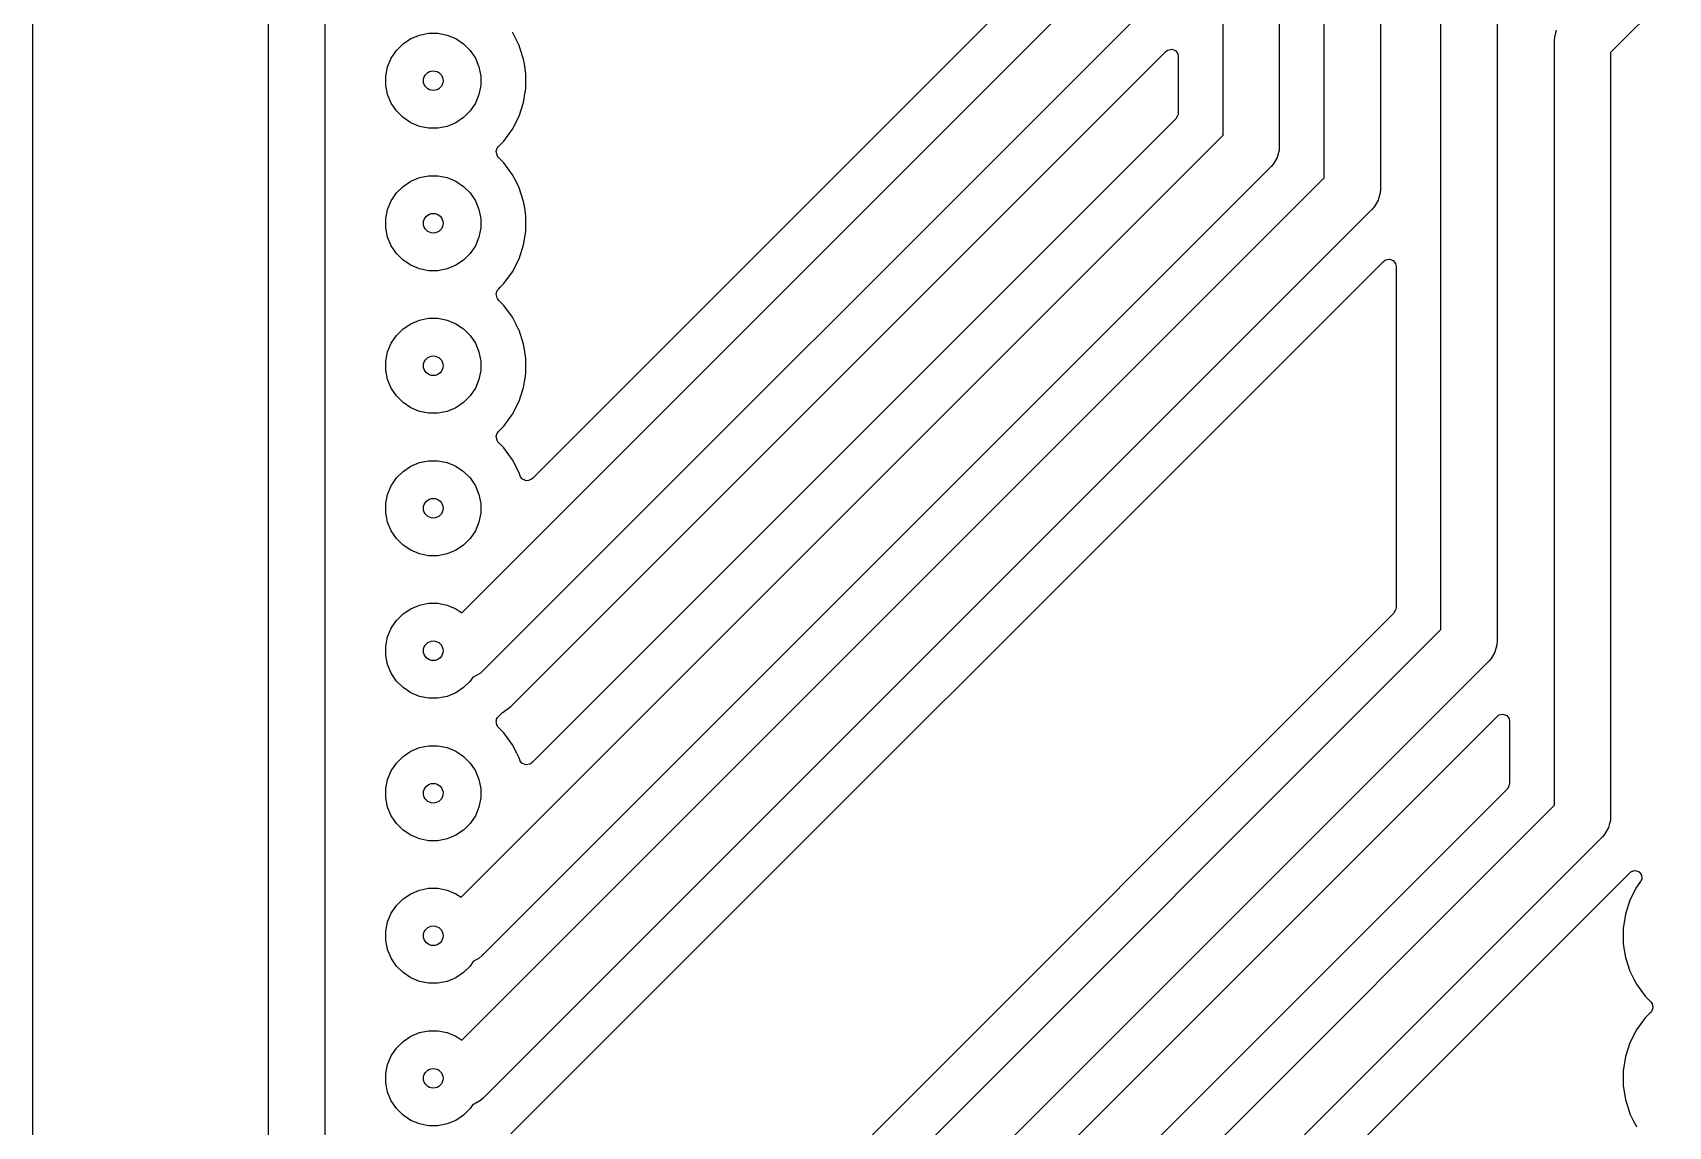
# Model space of a CAD drawing. Header units: millimetres. Extents: x 20 to 124, y -124 to -20.
# Drawn here: x 20 to 49.15, y -67.17 to -47.67 of the extents above; entities that cross this region are included whole.
import ezdxf

# ---------------------------------------------------------------- set-up
doc = ezdxf.new("R2010")
doc.units = ezdxf.units.MM
doc.layers.add('B.Cu', color=153, linetype='CONTINUOUS', true_color=0x4d7fc4)
doc.layers.add('Edge.Cuts', color=254, linetype='CONTINUOUS', true_color=0xd0d2cd)

msp = doc.modelspace()

# ---------------------------------------------------------------- linework, layer by layer
at = {"layer": 'B.Cu', "linetype": 'CONTINUOUS'}
for p, q in [((24.2054, -79.6265), (24.2054, -31.9462)), ((25.2054, -32.153306), (25.2054, -79.419393)), ((41.2202, -49.497993), (41.2202, -36.8298)), ((42.2202, -37.036906), (42.2202, -49.7051)), ((43.0219, -50.258594), (43.0219, -44.3021)), ((44.0219, -44.509206), (44.0219, -50.4657)), ((45.1011, -58.313993), (45.1011, -44.806)), ((46.1011, -45.013106), (46.1011, -58.5211)), ((38.075769, -46.451444), (28.908945, -55.618267)), ((27.647534, -58.011759), (38.92, -46.739293)), ((49.488689, -46.665716), (48.1256, -48.028806)), ((39.773553, -47.299954), (28.029953, -59.043553)), ((26.600766, -47.872941), (26.739313, -47.780367)), ((26.739313, -47.780367), (26.893258, -47.716601)), ((26.893258, -47.716601), (27.056685, -47.684093)), ((27.056685, -47.684093), (27.223315, -47.684093)), ((27.223315, -47.684093), (27.386742, -47.716601)), ((27.386742, -47.716601), (27.540687, -47.780367)), ((27.540687, -47.780367), (27.679234, -47.872941)), ((28.617195, -47.793619), (28.551634, -47.664949)), ((28.660732, -47.879064), (28.617195, -47.793619)), ((47.1256, -47.8217), (47.129877, -47.756452)), ((47.129877, -47.756437), (47.16366, -47.630358)), ((47.129877, -47.756452), (47.129877, -47.756437)), ((26.390367, -48.129313), (26.482941, -47.990766)), ((26.482941, -47.990766), (26.600766, -47.872941)), ((27.679234, -47.872941), (27.797059, -47.990766)), ((27.797059, -47.990766), (27.889633, -48.129313)), ((28.523619, -59.681966), (40.195414, -48.01017)), ((28.666292, -47.889976), (28.660732, -47.879064)), ((28.667026, -47.891229), (28.666292, -47.889976)), ((28.667338, -47.892029), (28.667026, -47.891229)), ((28.669577, -47.896423), (28.667338, -47.892029)), ((28.669577, -47.896425), (28.669577, -47.896423)), ((28.669579, -47.896428), (28.669577, -47.896425)), ((28.672187, -47.904456), (28.669579, -47.896428)), ((28.672189, -47.90446), (28.672187, -47.904456)), ((28.684644, -47.942794), (28.672189, -47.90446)), ((28.74986, -48.143507), (28.684644, -47.942794)), ((40.195414, -48.01017), (40.223657, -47.989026)), ((40.223657, -47.989026), (40.233591, -47.983602)), ((40.233591, -47.983602), (40.301861, -47.968749)), ((40.301861, -47.968749), (40.367326, -47.993163)), ((40.367326, -47.993163), (40.409199, -48.049095)), ((40.409199, -48.049095), (40.409201, -48.049099)), ((40.409201, -48.049099), (40.411882, -48.056287)), ((40.411882, -48.056287), (40.4197, -48.099621)), ((40.4197, -48.099621), (40.4197, -49.097222)), ((47.1256, -61.442893), (47.1256, -47.8217)), ((48.1256, -48.028806), (48.1256, -61.65)), ((26.294093, -48.446685), (26.326601, -48.283258)), ((26.326601, -48.283258), (26.390367, -48.129313)), ((27.889633, -48.129313), (27.953399, -48.283258)), ((27.953399, -48.283258), (27.985907, -48.446685)), ((28.768947, -48.264021), (28.74986, -48.143507)), ((28.785471, -48.36835), (28.768947, -48.264021)), ((28.7905, -48.400098), (28.785471, -48.36835)), ((26.294093, -48.613315), (26.294093, -48.446685)), ((26.326601, -48.776742), (26.294093, -48.613315)), ((27.985907, -48.613315), (27.953399, -48.776742)), ((27.985907, -48.446685), (27.985907, -48.613315)), ((28.78263, -48.709587), (28.7905, -48.6599)), ((28.7905, -48.6599), (28.7905, -48.400098)), ((26.390367, -48.930687), (26.326601, -48.776742)), ((26.482941, -49.069234), (26.390367, -48.930687)), ((27.889633, -48.930687), (27.797059, -49.069234)), ((27.953399, -48.776742), (27.889633, -48.930687)), ((28.669579, -49.163572), (28.74986, -48.916493)), ((28.74986, -48.916493), (28.779322, -48.730474)), ((28.779322, -48.730474), (28.78263, -48.709589)), ((28.78263, -48.709589), (28.78263, -48.709587)), ((26.600766, -49.187059), (26.482941, -49.069234)), ((26.739313, -49.279633), (26.600766, -49.187059)), ((27.679234, -49.187059), (27.540687, -49.279633)), ((27.797059, -49.069234), (27.679234, -49.187059)), ((28.551634, -49.395051), (28.669579, -49.163572)), ((40.375969, -49.210144), (28.903772, -60.682339)), ((40.407264, -49.1574), (40.375969, -49.210144)), ((40.414676, -49.132159), (40.407264, -49.1574)), ((40.4197, -49.097222), (40.414676, -49.132159)), ((26.893258, -49.343399), (26.739313, -49.279633)), ((27.056685, -49.375907), (26.893258, -49.343399)), ((27.223315, -49.375907), (27.056685, -49.375907)), ((27.386742, -49.343399), (27.223315, -49.375907)), ((27.540687, -49.279633), (27.386742, -49.343399)), ((27.634885, -63.083308), (41.2202, -49.497993)), ((28.398931, -49.605229), (28.551634, -49.395051)), ((28.260952, -49.790051), (28.261081, -49.788242)), ((28.275804, -49.858311), (28.260952, -49.790051)), ((28.261081, -49.788242), (28.280447, -49.730047)), ((28.280447, -49.730047), (28.28464, -49.723523)), ((28.28464, -49.723523), (28.301262, -49.702897)), ((28.301262, -49.702897), (28.339215, -49.664945)), ((28.339215, -49.664945), (28.398931, -49.605229)), ((42.215923, -49.770363), (42.188437, -49.872941)), ((42.2202, -49.7051), (42.215923, -49.770347)), ((42.215923, -49.770347), (42.215923, -49.770363)), ((42.073753, -50.058654), (28.008853, -64.123553)), ((28.283296, -49.872032), (28.275804, -49.858311)), ((28.297151, -49.890541), (28.283296, -49.872032)), ((28.304448, -49.900288), (28.297151, -49.890541)), ((28.398931, -49.994771), (28.304448, -49.900288)), ((28.551634, -50.204949), (28.398931, -49.994771)), ((42.116868, -50.009489), (42.073753, -50.058654)), ((42.116877, -50.009481), (42.116868, -50.009489)), ((42.18214, -49.896442), (42.116877, -50.009481)), ((42.188437, -49.872941), (42.18214, -49.896442)), ((26.482941, -50.530766), (26.600766, -50.412941)), ((26.600766, -50.412941), (26.739313, -50.320367)), ((26.739313, -50.320367), (26.893258, -50.256601)), ((26.893258, -50.256601), (27.056685, -50.224093)), ((27.056685, -50.224093), (27.223315, -50.224093)), ((27.223315, -50.224093), (27.386742, -50.256601)), ((27.386742, -50.256601), (27.540687, -50.320367)), ((27.540687, -50.320367), (27.679234, -50.412941)), ((27.648253, -65.63224), (43.0219, -50.258594)), ((27.679234, -50.412941), (27.797059, -50.530766)), ((28.626786, -50.352444), (28.551634, -50.204949)), ((28.626787, -50.352445), (28.626786, -50.352444)), ((28.666289, -50.42997), (28.626787, -50.352445)), ((28.667035, -50.431245), (28.666289, -50.42997)), ((28.667349, -50.432051), (28.667035, -50.431245)), ((28.669577, -50.436423), (28.667349, -50.432051)), ((26.326601, -50.823258), (26.390367, -50.669313)), ((26.390367, -50.669313), (26.482941, -50.530766)), ((27.797059, -50.530766), (27.889633, -50.669313)), ((27.889633, -50.669313), (27.953399, -50.823258)), ((28.669577, -50.436425), (28.669577, -50.436423)), ((28.669579, -50.436428), (28.669577, -50.436425)), ((28.74986, -50.683507), (28.669579, -50.436428)), ((28.764175, -50.773892), (28.74986, -50.683507)), ((43.98384, -50.657042), (43.918577, -50.770081)), ((43.989258, -50.636822), (43.98384, -50.657042)), ((44.017623, -50.530963), (43.989258, -50.636822)), ((44.0219, -50.4657), (44.017623, -50.530947)), ((44.017623, -50.530947), (44.017623, -50.530963)), ((26.294093, -50.986685), (26.326601, -50.823258)), ((26.294093, -51.153315), (26.294093, -50.986685)), ((27.953399, -50.823258), (27.985907, -50.986685)), ((27.985907, -50.986685), (27.985907, -51.153315)), ((43.875453, -50.819253), (28.031153, -66.663553)), ((28.768947, -50.80402), (28.764175, -50.773892)), ((28.768947, -50.804021), (28.768947, -50.80402)), ((28.7905, -50.940098), (28.768947, -50.804021)), ((28.7905, -51.199902), (28.7905, -50.940098)), ((43.918561, -50.770096), (43.875453, -50.819253)), ((43.918577, -50.770081), (43.918561, -50.770096)), ((26.326601, -51.316742), (26.294093, -51.153315)), ((27.985907, -51.153315), (27.953399, -51.316742)), ((28.74986, -51.456493), (28.787872, -51.216493)), ((28.787872, -51.216493), (28.787873, -51.216491)), ((28.787873, -51.216491), (28.7905, -51.199902)), ((26.390367, -51.470687), (26.326601, -51.316742)), ((26.482941, -51.609234), (26.390367, -51.470687)), ((27.889633, -51.470687), (27.797059, -51.609234)), ((27.953399, -51.316742), (27.889633, -51.470687)), ((28.669579, -51.703572), (28.74986, -51.456493)), ((26.600766, -51.727059), (26.482941, -51.609234)), ((26.739313, -51.819633), (26.600766, -51.727059)), ((26.893258, -51.883399), (26.739313, -51.819633)), ((27.056685, -51.915907), (26.893258, -51.883399)), ((27.386742, -51.883399), (27.223315, -51.915907)), ((27.540687, -51.819633), (27.386742, -51.883399)), ((27.679234, -51.727059), (27.540687, -51.819633)), ((27.797059, -51.609234), (27.679234, -51.727059)), ((28.524819, -67.301966), (44.076314, -51.75047)), ((28.551634, -51.935051), (28.669579, -51.703572)), ((44.076314, -51.75047), (44.104557, -51.729326)), ((44.104557, -51.729326), (44.114491, -51.723902)), ((44.114491, -51.723902), (44.182761, -51.709049)), ((44.182761, -51.709049), (44.248226, -51.733463)), ((44.248226, -51.733463), (44.290099, -51.789395)), ((44.290099, -51.789395), (44.290101, -51.789399)), ((44.290101, -51.789399), (44.292782, -51.796587)), ((44.292782, -51.796587), (44.3006, -51.839921)), ((44.3006, -51.839921), (44.3006, -57.913222)), ((27.223315, -51.915907), (27.056685, -51.915907)), ((28.334737, -52.209423), (28.398931, -52.145229)), ((28.398931, -52.145229), (28.551634, -51.935051)), ((28.260952, -52.330051), (28.261081, -52.328242)), ((28.275804, -52.398311), (28.260952, -52.330051)), ((28.261081, -52.328242), (28.280447, -52.270047)), ((28.283296, -52.412032), (28.275804, -52.398311)), ((28.280447, -52.270047), (28.28464, -52.263523)), ((28.304124, -52.439856), (28.283296, -52.412032)), ((28.28464, -52.263523), (28.301258, -52.242901)), ((28.301258, -52.242901), (28.334737, -52.209423)), ((28.304448, -52.440288), (28.304124, -52.439856)), ((28.398931, -52.534771), (28.304448, -52.440288)), ((26.893258, -52.796601), (27.056685, -52.764093)), ((27.056685, -52.764093), (27.223315, -52.764093)), ((27.223315, -52.764093), (27.386742, -52.796601)), ((28.551634, -52.744949), (28.398931, -52.534771)), ((28.617871, -52.874947), (28.551634, -52.744949)), ((26.482941, -53.070766), (26.600766, -52.952941)), ((26.600766, -52.952941), (26.739313, -52.860367)), ((26.739313, -52.860367), (26.893258, -52.796601)), ((27.386742, -52.796601), (27.540687, -52.860367)), ((27.540687, -52.860367), (27.679234, -52.952941)), ((27.679234, -52.952941), (27.797059, -53.070766)), ((28.620109, -52.87934), (28.617871, -52.874947)), ((28.62011, -52.879341), (28.620109, -52.87934)), ((28.666289, -52.96997), (28.62011, -52.879341)), ((28.667035, -52.971245), (28.666289, -52.96997)), ((28.667349, -52.972051), (28.667035, -52.971245)), ((28.669577, -52.976423), (28.667349, -52.972051)), ((28.669577, -52.976425), (28.669577, -52.976423)), ((28.669579, -52.976428), (28.669577, -52.976425)), ((28.74986, -53.223507), (28.669579, -52.976428)), ((26.326601, -53.363258), (26.390367, -53.209313)), ((26.390367, -53.209313), (26.482941, -53.070766)), ((27.797059, -53.070766), (27.889633, -53.209313)), ((27.889633, -53.209313), (27.953399, -53.363258)), ((28.759795, -53.286235), (28.74986, -53.223507)), ((28.7905, -53.480097), (28.759795, -53.286235)), ((26.294093, -53.526685), (26.326601, -53.363258)), ((26.294093, -53.693315), (26.294093, -53.526685)), ((27.953399, -53.363258), (27.985907, -53.526685)), ((27.985907, -53.526685), (27.985907, -53.693315)), ((28.7905, -53.739902), (28.7905, -53.480097)), ((26.326601, -53.856742), (26.294093, -53.693315)), ((26.390367, -54.010687), (26.326601, -53.856742)), ((27.953399, -53.856742), (27.889633, -54.010687)), ((27.985907, -53.693315), (27.953399, -53.856742)), ((28.74986, -53.996493), (28.776402, -53.828913)), ((28.776402, -53.828913), (28.7905, -53.739902)), ((26.482941, -54.149234), (26.390367, -54.010687)), ((26.600766, -54.267059), (26.482941, -54.149234)), ((27.797059, -54.149234), (27.679234, -54.267059)), ((27.889633, -54.010687), (27.797059, -54.149234)), ((28.669579, -54.243572), (28.74986, -53.996493)), ((26.739313, -54.359633), (26.600766, -54.267059)), ((26.893258, -54.423399), (26.739313, -54.359633)), ((27.056685, -54.455907), (26.893258, -54.423399)), ((27.223315, -54.455907), (27.056685, -54.455907)), ((27.386742, -54.423399), (27.223315, -54.455907)), ((27.540687, -54.359633), (27.386742, -54.423399)), ((27.679234, -54.267059), (27.540687, -54.359633)), ((28.398931, -54.685229), (28.551634, -54.475051)), ((28.551634, -54.475051), (28.669579, -54.243572)), ((28.280447, -54.810047), (28.28464, -54.803523)), ((28.28464, -54.803523), (28.301257, -54.782902)), ((28.301257, -54.782902), (28.398931, -54.685229)), ((28.260952, -54.870051), (28.261081, -54.868242)), ((28.275804, -54.938311), (28.260952, -54.870051)), ((28.261081, -54.868242), (28.280447, -54.810047)), ((28.283296, -54.952032), (28.275804, -54.938311)), ((28.304448, -54.980288), (28.283296, -54.952032)), ((28.398931, -55.074771), (28.304448, -54.980288)), ((28.551634, -55.284949), (28.398931, -55.074771)), ((26.739313, -55.400367), (26.893258, -55.336601)), ((26.893258, -55.336601), (27.056685, -55.304093)), ((27.056685, -55.304093), (27.223315, -55.304093)), ((27.223315, -55.304093), (27.386742, -55.336601)), ((27.386742, -55.336601), (27.540687, -55.400367)), ((28.669579, -55.516428), (28.551634, -55.284949)), ((26.390367, -55.749313), (26.482941, -55.610766)), ((26.482941, -55.610766), (26.600766, -55.492941)), ((26.600766, -55.492941), (26.739313, -55.400367)), ((27.540687, -55.400367), (27.679234, -55.492941)), ((27.679234, -55.492941), (27.797059, -55.610766)), ((27.797059, -55.610766), (27.889633, -55.749313)), ((28.669581, -55.516432), (28.669579, -55.516428)), ((28.687572, -55.571803), (28.669581, -55.516432)), ((28.69541, -55.590543), (28.687572, -55.571803)), ((28.696318, -55.592295), (28.69541, -55.590543)), ((28.716852, -55.621001), (28.696318, -55.592295)), ((28.724253, -55.625252), (28.716852, -55.621001)), ((28.732087, -55.634495), (28.724253, -55.625252)), ((28.734774, -55.636506), (28.732087, -55.634495)), ((28.760628, -55.646149), (28.734774, -55.636506)), ((28.777436, -55.655805), (28.760628, -55.646149)), ((28.785447, -55.655406), (28.777436, -55.655805)), ((28.800237, -55.660922), (28.785447, -55.655406)), ((28.83751, -55.652813), (28.800237, -55.660922)), ((28.84722, -55.65233), (28.83751, -55.652813)), ((28.850491, -55.649989), (28.84722, -55.65233)), ((28.86851, -55.64607), (28.850491, -55.649989)), ((28.880692, -55.639418), (28.86851, -55.64607)), ((28.908945, -55.618267), (28.880692, -55.639418)), ((26.294093, -56.066685), (26.326601, -55.903258)), ((26.326601, -55.903258), (26.390367, -55.749313)), ((27.889633, -55.749313), (27.953399, -55.903258)), ((27.953399, -55.903258), (27.985907, -56.066685)), ((26.294093, -56.233315), (26.294093, -56.066685)), ((26.326601, -56.396742), (26.294093, -56.233315)), ((27.985907, -56.233315), (27.953399, -56.396742)), ((27.985907, -56.066685), (27.985907, -56.233315)), ((26.390367, -56.550687), (26.326601, -56.396742)), ((26.482941, -56.689234), (26.390367, -56.550687)), ((27.889633, -56.550687), (27.797059, -56.689234)), ((27.953399, -56.396742), (27.889633, -56.550687)), ((26.600766, -56.807059), (26.482941, -56.689234)), ((26.739313, -56.899633), (26.600766, -56.807059)), ((27.679234, -56.807059), (27.540687, -56.899633)), ((27.797059, -56.689234), (27.679234, -56.807059)), ((26.893258, -56.963399), (26.739313, -56.899633)), ((27.056685, -56.995907), (26.893258, -56.963399)), ((27.223315, -56.995907), (27.056685, -56.995907)), ((27.386742, -56.963399), (27.223315, -56.995907)), ((27.540687, -56.899633), (27.386742, -56.963399)), ((26.600766, -58.032941), (26.739313, -57.940367)), ((26.739313, -57.940367), (26.893258, -57.876601)), ((26.893258, -57.876601), (27.056685, -57.844093)), ((27.056685, -57.844093), (27.223315, -57.844093)), ((27.223315, -57.844093), (27.386742, -57.876601)), ((27.386742, -57.876601), (27.540687, -57.940367)), ((27.540687, -57.940367), (27.647534, -58.011759)), ((44.288164, -57.9734), (44.256869, -58.026144)), ((44.295576, -57.948159), (44.288164, -57.9734)), ((44.3006, -57.913225), (44.295576, -57.948159)), ((44.3006, -57.913222), (44.300599, -57.913224)), ((44.300599, -57.913224), (44.3006, -57.913225)), ((26.326601, -58.443258), (26.390367, -58.289313)), ((26.390367, -58.289313), (26.482941, -58.150766)), ((26.482941, -58.150766), (26.600766, -58.032941)), ((44.256869, -58.026144), (28.90301, -73.380002)), ((26.294093, -58.606685), (26.326601, -58.443258)), ((27.633027, -75.782066), (45.1011, -58.313993)), ((46.096823, -58.586363), (46.06304, -58.712442)), ((46.1011, -58.5211), (46.096823, -58.586347)), ((46.096823, -58.586347), (46.096823, -58.586363)), ((26.294093, -58.773315), (26.294093, -58.606685)), ((26.326601, -58.936742), (26.294093, -58.773315)), ((45.954654, -58.874653), (28.005753, -76.823553)), ((45.997761, -58.825496), (45.954654, -58.874653)), ((45.997777, -58.825481), (45.997761, -58.825496)), ((46.06304, -58.712442), (45.997777, -58.825481)), ((26.390367, -59.090687), (26.326601, -58.936742)), ((26.482941, -59.229234), (26.390367, -59.090687)), ((27.844553, -59.158153), (27.797059, -59.229234)), ((27.867742, -59.15194), (27.844553, -59.158153)), ((27.874462, -59.14806), (27.867742, -59.15194)), ((27.980781, -59.086677), (27.874462, -59.14806)), ((27.980796, -59.086661), (27.980781, -59.086677)), ((28.029953, -59.043553), (27.980796, -59.086661)), ((26.600766, -59.347059), (26.482941, -59.229234)), ((26.739313, -59.439633), (26.600766, -59.347059)), ((26.893258, -59.503399), (26.739313, -59.439633)), ((27.540687, -59.439633), (27.386742, -59.503399)), ((27.679234, -59.347059), (27.540687, -59.439633)), ((27.797059, -59.229234), (27.679234, -59.347059)), ((27.056685, -59.535907), (26.893258, -59.503399)), ((27.223315, -59.535907), (27.056685, -59.535907)), ((27.386742, -59.503399), (27.223315, -59.535907)), ((28.383946, -59.783442), (28.523619, -59.681966)), ((28.261138, -59.947448), (28.261238, -59.946049)), ((28.262499, -59.947545), (28.261138, -59.947448)), ((28.261238, -59.946049), (28.261993, -59.944023)), ((28.261652, -59.941643), (28.262085, -59.938633)), ((28.261652, -59.941648), (28.261652, -59.941643)), ((28.261993, -59.944023), (28.261652, -59.941648)), ((28.262085, -59.938633), (28.263905, -59.938894)), ((28.264643, -59.962457), (28.262499, -59.947545)), ((28.262793, -59.969847), (28.264643, -59.962457)), ((28.264262, -59.974195), (28.262793, -59.969847)), ((28.263758, -59.981256), (28.264262, -59.974195)), ((28.268626, -59.990171), (28.263758, -59.981256)), ((28.263905, -59.938894), (28.267466, -59.929346)), ((28.267466, -59.929346), (28.268737, -59.911564)), ((28.270744, -60.004904), (28.268626, -59.990171)), ((28.268737, -59.911564), (28.285646, -59.880591)), ((28.269464, -60.005382), (28.270744, -60.004904)), ((28.270503, -60.008169), (28.269464, -60.005382)), ((28.271441, -60.00975), (28.270503, -60.008169)), ((28.271593, -60.010807), (28.271441, -60.00975)), ((28.272857, -60.013575), (28.271593, -60.010807)), ((28.273528, -60.013268), (28.272857, -60.013575)), ((28.282, -60.027549), (28.273528, -60.013268)), ((28.281111, -60.028035), (28.282, -60.027549)), ((28.283296, -60.032036), (28.281111, -60.028035)), ((28.284152, -60.033056), (28.283296, -60.032036)), ((28.285161, -60.03604), (28.284152, -60.033056)), ((28.290594, -60.043789), (28.285161, -60.03604)), ((28.285646, -59.880591), (28.286525, -59.879417)), ((28.286525, -59.879417), (28.2981, -59.866058)), ((28.304444, -60.060284), (28.290594, -60.043789)), ((28.2981, -59.866058), (28.361804, -59.802353)), ((28.361804, -59.802353), (28.36892, -59.795775)), ((28.36892, -59.795775), (28.376336, -59.789441)), ((28.376336, -59.789441), (28.383946, -59.783442)), ((28.499419, -77.461966), (46.100817, -59.860565)), ((46.100817, -59.860565), (46.12906, -59.839423)), ((46.12906, -59.839423), (46.138995, -59.833998)), ((46.138995, -59.833998), (46.207266, -59.819148)), ((46.207266, -59.819148), (46.27273, -59.843565)), ((46.27273, -59.843565), (46.3146, -59.899497)), ((46.3146, -59.899497), (46.317282, -59.906686)), ((46.317282, -59.906686), (46.3251, -59.95002)), ((46.3251, -59.95002), (46.3251, -61.042122)), ((28.398931, -60.154771), (28.304444, -60.060284)), ((28.551634, -60.364949), (28.398931, -60.154771)), ((26.482941, -60.690766), (26.600766, -60.572941)), ((26.600766, -60.572941), (26.739313, -60.480367)), ((26.739313, -60.480367), (26.893258, -60.416601)), ((26.893258, -60.416601), (27.056685, -60.384093)), ((27.056685, -60.384093), (27.223315, -60.384093)), ((27.223315, -60.384093), (27.386742, -60.416601)), ((27.386742, -60.416601), (27.540687, -60.480367)), ((27.540687, -60.480367), (27.679234, -60.572941)), ((27.679234, -60.572941), (27.797059, -60.690766)), ((28.628735, -60.516268), (28.551634, -60.364949)), ((28.669579, -60.596427), (28.628735, -60.516268)), ((28.669579, -60.596428), (28.669579, -60.596427)), ((28.682399, -60.635886), (28.669579, -60.596428)), ((28.690259, -60.654666), (28.682399, -60.635886)), ((26.326601, -60.983258), (26.390367, -60.829313)), ((26.390367, -60.829313), (26.482941, -60.690766)), ((27.797059, -60.690766), (27.889633, -60.829313)), ((27.889633, -60.829313), (27.953399, -60.983258)), ((28.691097, -60.656282), (28.690259, -60.654666)), ((28.69117, -60.656422), (28.691097, -60.656282)), ((28.726912, -60.69857), (28.69117, -60.656422)), ((28.729599, -60.700581), (28.726912, -60.69857)), ((28.795062, -60.724997), (28.729599, -60.700581)), ((28.863335, -60.710145), (28.795062, -60.724997)), ((28.875517, -60.703493), (28.863335, -60.710145)), ((28.903771, -60.682342), (28.875517, -60.703493)), ((28.903772, -60.682339), (28.903771, -60.682342)), ((26.294093, -61.146685), (26.326601, -60.983258)), ((26.294093, -61.313315), (26.294093, -61.146685)), ((27.953399, -60.983258), (27.985907, -61.146685)), ((27.985907, -61.146685), (27.985907, -61.313315)), ((46.281369, -61.155044), (28.92101, -78.515402)), ((46.312664, -61.1023), (46.281369, -61.155044)), ((46.320076, -61.077059), (46.312664, -61.1023)), ((46.3251, -61.042125), (46.320076, -61.077059)), ((46.3251, -61.042122), (46.325099, -61.042124)), ((46.325099, -61.042124), (46.3251, -61.042125)), ((26.326601, -61.476742), (26.294093, -61.313315)), ((26.390367, -61.630687), (26.326601, -61.476742)), ((27.851294, -80.7172), (47.1256, -61.442893)), ((27.953399, -61.476742), (27.889633, -61.630687)), ((27.985907, -61.313315), (27.953399, -61.476742)), ((26.482941, -61.769234), (26.390367, -61.630687)), ((26.600766, -61.887059), (26.482941, -61.769234)), ((27.797059, -61.769234), (27.679234, -61.887059)), ((27.889633, -61.630687), (27.797059, -61.769234)), ((48.106861, -61.769234), (48.08754, -61.841342)), ((48.121323, -61.715263), (48.106861, -61.769234)), ((48.1256, -61.65), (48.121323, -61.715247)), ((48.121323, -61.715247), (48.121323, -61.715263)), ((26.739313, -61.979633), (26.600766, -61.887059)), ((26.893258, -62.043399), (26.739313, -61.979633)), ((27.056685, -62.075907), (26.893258, -62.043399)), ((27.223315, -62.075907), (27.056685, -62.075907)), ((27.386742, -62.043399), (27.223315, -62.075907)), ((27.540687, -61.979633), (27.386742, -62.043399)), ((27.679234, -61.887059), (27.540687, -61.979633)), ((47.979154, -62.003553), (28.411953, -81.570753)), ((48.022269, -61.954388), (47.979154, -62.003553)), ((48.022277, -61.954381), (48.022269, -61.954388)), ((48.08754, -61.841342), (48.022277, -61.954381)), ((33.352794, -77.761989), (48.466913, -62.647869)), ((48.466913, -62.647869), (48.467458, -62.647326)), ((48.467458, -62.647326), (48.467594, -62.647251)), ((48.467594, -62.647251), (48.487166, -62.632597)), ((48.486853, -62.632104), (48.486864, -62.632097)), ((48.487166, -62.632597), (48.486853, -62.632104)), ((48.486864, -62.632097), (48.487177, -62.632589)), ((48.487177, -62.632589), (48.495647, -62.626248)), ((48.495647, -62.626248), (48.501, -62.623326)), ((48.501, -62.623326), (48.518484, -62.619524)), ((48.518484, -62.619524), (48.528812, -62.613898)), ((48.528812, -62.613898), (48.540479, -62.614743)), ((48.540479, -62.614743), (48.569275, -62.608483)), ((48.569275, -62.608483), (48.59703, -62.618839)), ((48.59703, -62.618839), (48.598499, -62.618946)), ((48.598499, -62.618946), (48.59967, -62.619824)), ((48.59967, -62.619824), (48.634736, -62.632909)), ((48.634736, -62.632909), (48.6766, -62.688848)), ((26.739313, -63.020367), (26.893258, -62.956601)), ((26.893258, -62.956601), (27.056685, -62.924093)), ((27.056685, -62.924093), (27.223315, -62.924093)), ((27.223315, -62.924093), (27.386742, -62.956601)), ((27.386742, -62.956601), (27.540687, -63.020367)), ((48.588368, -62.904945), (48.470422, -63.136423)), ((48.58837, -62.904941), (48.588368, -62.904945)), ((48.660638, -62.805472), (48.58837, -62.904941)), ((48.681461, -62.75906), (48.660638, -62.805472)), ((48.6766, -62.688848), (48.681575, -62.758541)), ((48.681553, -62.758639), (48.681461, -62.75906)), ((48.681575, -62.758541), (48.681553, -62.758639)), ((26.390367, -63.369313), (26.482941, -63.230766)), ((26.482941, -63.230766), (26.600766, -63.112941)), ((26.600766, -63.112941), (26.739313, -63.020367)), ((27.540687, -63.020367), (27.634885, -63.083308)), ((48.470421, -63.136426), (48.39014, -63.383501)), ((48.470422, -63.136423), (48.470421, -63.136425)), ((48.470421, -63.136425), (48.470421, -63.136426)), ((26.294093, -63.686685), (26.326601, -63.523258)), ((26.326601, -63.523258), (26.390367, -63.369313)), ((48.39014, -63.383506), (48.3495, -63.640097)), ((48.39014, -63.383501), (48.39014, -63.383504)), ((48.39014, -63.383504), (48.39014, -63.383506)), ((26.294093, -63.853315), (26.294093, -63.686685)), ((48.3495, -63.640097), (48.3495, -63.899902)), ((26.326601, -64.016742), (26.294093, -63.853315)), ((26.390367, -64.170687), (26.326601, -64.016742)), ((28.008853, -64.123553), (27.959696, -64.166661)), ((48.3495, -63.899902), (48.357954, -63.953276)), ((48.357954, -63.953276), (48.39014, -64.156494)), ((26.482941, -64.309234), (26.390367, -64.170687)), ((26.600766, -64.427059), (26.482941, -64.309234)), ((26.739313, -64.519633), (26.600766, -64.427059)), ((27.679234, -64.427059), (27.540687, -64.519633)), ((27.797059, -64.309234), (27.679234, -64.427059)), ((27.85, -64.23), (27.797059, -64.309234)), ((27.959681, -64.166677), (27.85, -64.23)), ((27.959696, -64.166661), (27.959681, -64.166677)), ((48.39014, -64.156494), (48.39014, -64.156497)), ((48.39014, -64.156497), (48.470421, -64.403574)), ((48.470421, -64.403574), (48.470424, -64.403581)), ((48.470424, -64.403581), (48.541828, -64.543715)), ((26.893258, -64.583399), (26.739313, -64.519633)), ((27.056685, -64.615907), (26.893258, -64.583399)), ((27.223315, -64.615907), (27.056685, -64.615907)), ((27.386742, -64.583399), (27.223315, -64.615907)), ((27.540687, -64.519633), (27.386742, -64.583399)), ((48.541828, -64.543715), (48.541828, -64.543717)), ((48.541828, -64.543717), (48.541829, -64.543717)), ((48.541829, -64.543717), (48.587609, -64.633566)), ((48.587609, -64.633566), (48.588366, -64.635052)), ((48.588366, -64.635052), (48.741065, -64.845224)), ((48.741065, -64.845224), (48.741083, -64.845244)), ((48.741083, -64.845244), (48.835547, -64.939708)), ((48.835547, -64.939708), (48.83555, -64.93971)), ((48.83555, -64.93971), (48.856701, -64.967964)), ((48.856701, -64.967964), (48.864193, -64.981684)), ((48.864193, -64.981684), (48.879047, -65.049948)), ((48.741065, -65.234774), (48.58837, -65.444941)), ((48.741083, -65.234754), (48.741065, -65.234774)), ((48.838735, -65.137103), (48.741083, -65.234754)), ((48.855371, -65.116459), (48.838735, -65.137103)), ((48.85955, -65.109956), (48.855371, -65.116459)), ((48.878918, -65.051754), (48.85955, -65.109956)), ((48.879047, -65.049948), (48.878918, -65.051754)), ((26.600766, -65.652941), (26.739313, -65.560367)), ((26.739313, -65.560367), (26.893258, -65.496601)), ((26.893258, -65.496601), (27.056685, -65.464093)), ((27.056685, -65.464093), (27.223315, -65.464093)), ((27.223315, -65.464093), (27.386742, -65.496601)), ((27.386742, -65.496601), (27.540687, -65.560367)), ((27.540687, -65.560367), (27.648253, -65.63224)), ((48.588368, -65.444945), (48.470422, -65.676423)), ((48.58837, -65.444941), (48.588368, -65.444945)), ((26.390367, -65.909313), (26.482941, -65.770766)), ((26.482941, -65.770766), (26.600766, -65.652941)), ((48.470421, -65.676426), (48.39014, -65.923501)), ((48.470422, -65.676423), (48.470421, -65.676425)), ((48.470421, -65.676425), (48.470421, -65.676426)), ((26.294093, -66.226685), (26.326601, -66.063258)), ((26.326601, -66.063258), (26.390367, -65.909313)), ((48.39014, -65.923504), (48.3495, -66.180097)), ((48.39014, -65.923501), (48.39014, -65.923504)), ((26.294093, -66.393315), (26.294093, -66.226685)), ((26.326601, -66.556742), (26.294093, -66.393315)), ((48.3495, -66.180097), (48.3495, -66.439901)), ((48.3495, -66.439901), (48.39014, -66.696494)), ((26.390367, -66.710687), (26.326601, -66.556742)), ((26.482941, -66.849234), (26.390367, -66.710687)), ((27.981981, -66.706677), (27.868942, -66.77194)), ((27.981996, -66.706661), (27.981981, -66.706677)), ((28.031153, -66.663553), (27.981996, -66.706661)), ((48.39014, -66.696494), (48.39014, -66.696497)), ((48.39014, -66.696497), (48.429911, -66.818896)), ((26.600766, -66.967059), (26.482941, -66.849234)), ((26.739313, -67.059633), (26.600766, -66.967059)), ((27.679234, -66.967059), (27.540687, -67.059633)), ((27.797059, -66.849234), (27.679234, -66.967059)), ((27.844291, -66.778545), (27.797059, -66.849234)), ((27.868942, -66.77194), (27.844291, -66.778545)), ((48.429911, -66.818896), (48.470422, -66.943576)), ((48.470422, -66.943576), (48.53605, -67.072376)), ((26.893258, -67.123399), (26.739313, -67.059633)), ((27.056685, -67.155907), (26.893258, -67.123399)), ((27.223315, -67.155907), (27.056685, -67.155907)), ((27.386742, -67.123399), (27.223315, -67.155907)), ((27.540687, -67.059633), (27.386742, -67.123399)), ((48.53605, -67.072376), (48.53605, -67.072378)), ((48.53605, -67.072378), (48.564024, -67.127279)), ((48.564024, -67.127279), (48.564025, -67.12728)), ((48.564025, -67.12728), (48.566229, -67.131605)), ((48.566229, -67.131605), (48.588371, -67.175059))]:
    msp.add_line(p, q, dxfattribs=at)
at = {"layer": 'B.Cu'}
for centre in [(27.14, -48.53), (27.14, -48.53), (27.14, -51.07), (27.14, -51.07), (27.14, -53.61), (27.14, -53.61), (27.14, -56.15), (27.14, -56.15), (27.14, -58.69), (27.14, -58.69), (27.14, -61.23), (27.14, -61.23), (27.14, -63.77), (27.14, -63.77), (27.14, -66.31), (27.14, -66.31)]:
    msp.add_circle(centre, 0.175, dxfattribs=at)
at = {"layer": 'Edge.Cuts', "linetype": 'CONTINUOUS'}
msp.add_line((20, -124), (20, -20), dxfattribs=at)

doc.saveas('drawing.dxf')
